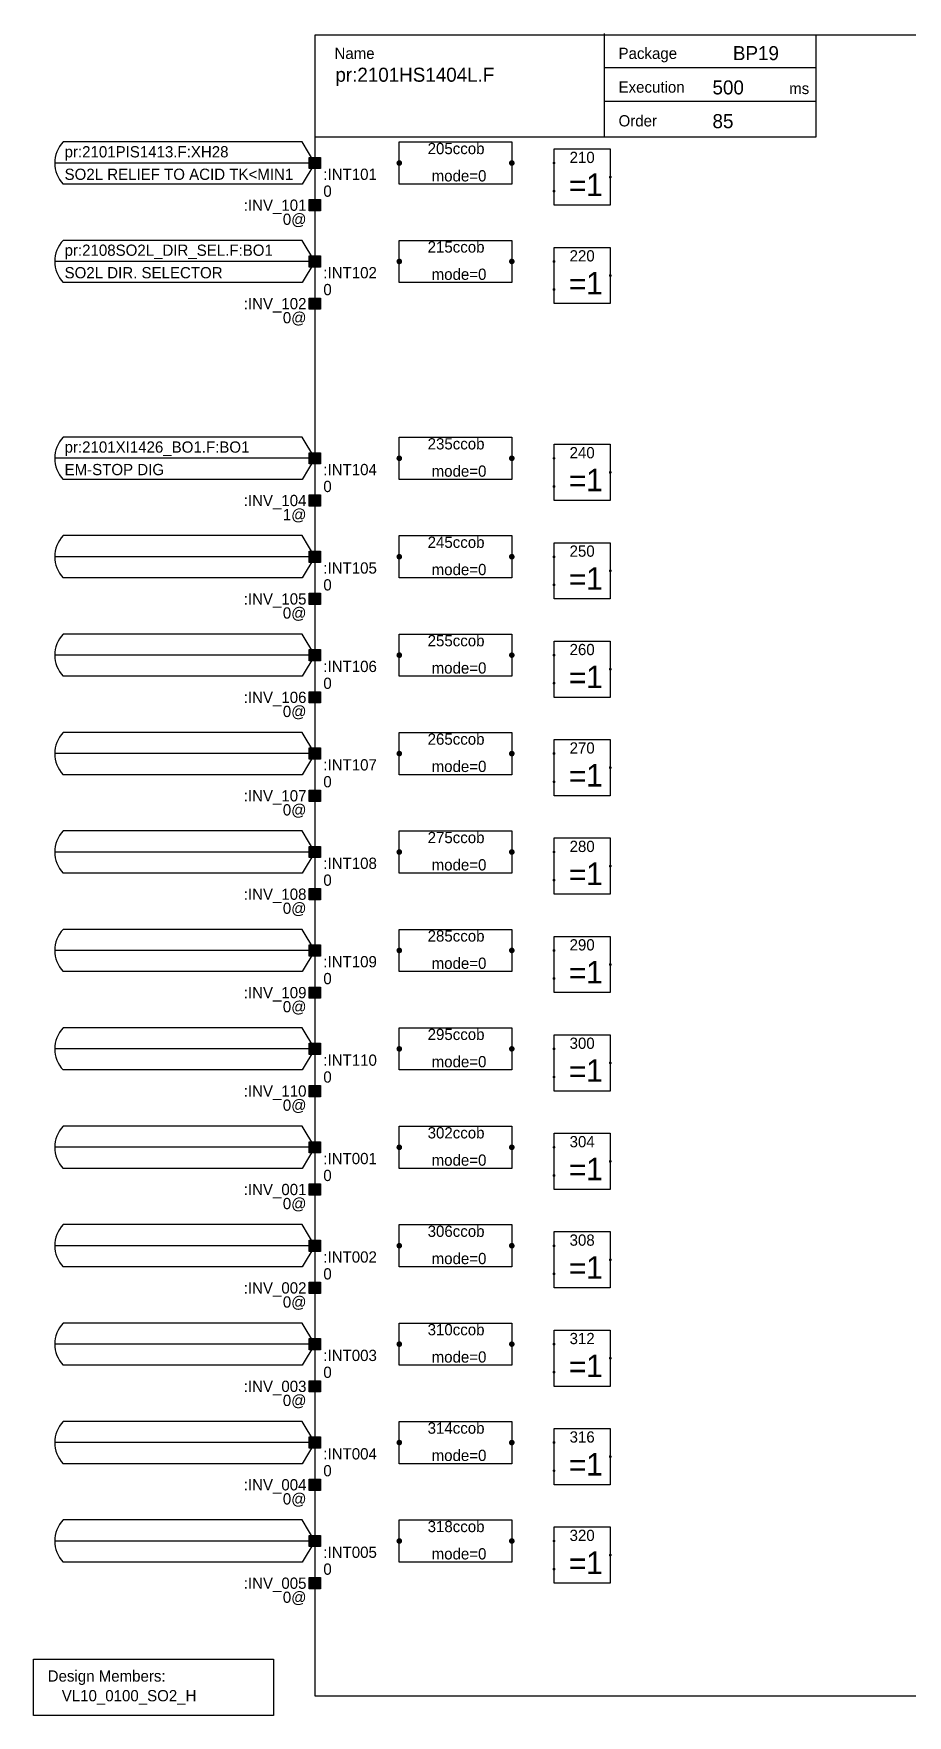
# Model space of a CAD drawing. Extents: x 0 to 2880, y 21 to 2078.
# Drawn here: x 0 to 311, y 33 to 631 of the extents above; entities that cross this region are included whole.
import ezdxf
from ezdxf.enums import TextEntityAlignment as Align

# ---------------------------------------------------------------- set-up
doc = ezdxf.new("R2010")
doc.units = 0
doc.header["$LTSCALE"] = 15
doc.header["$MEASUREMENT"] = 0
doc.layers.get('0').update_dxf_attribs({"linetype": 'CONTINUOUS'})
doc.layers.add('1', color=7, linetype='CONTINUOUS')
doc.styles.add('ASHADE', font='MetsoMono.ttf', dxfattribs={"height": 0.2})
doc.styles.get("Standard").update_dxf_attribs({"font": 'MetsoMono.ttf'})
doc.styles.add('TXT', font='MetsoMono.ttf')

# ---------------------------------------------------------------- blocks, each defined once
blk = doc.blocks.new('-FADMINM')
for p, q in [((202.95, 619.01), (277.95, 619.01)), ((202.95, 607.01), (277.95, 607.01))]:
    blk.add_line(p, q)
for points in [[(99.92, 594.29), (278.21, 594.29), (278.21, 630.5)], [(202.95, 594.27), (202.95, 631.01)]]:
    blk.add_lwpolyline(points)
at = {"color": 7}
blk.add_lwpolyline([(100, 40), (860, 40), (860, 630.5), (100, 630.5)], close=True, dxfattribs=at)
for s, p in [('Name', (106.95, 622.01)), ('Package', (207.95, 622.01)), ('Execution', (207.95, 610.01)), ('ms', (268.6, 609.51)), ('Order', (207.95, 598.01))]:
    blk.add_text(s, height=4).set_placement(p)
for tag, p in [('$DESTINATION', (248.61, 621.58)), ('$NAME', (107.28, 613.9)), ('$EXECUTION', (241.35, 609.39)), ('$ORDINAL', (241.35, 597.39))]:
    blk.add_attdef(tag, p, '', height=5)
blk = doc.blocks.new('-EPIBIN')
at = {"color": 7}
for points in [[(0, 0), (-4.5, 7.5), (-89.5, 7.5)], [(0, 0), (-92.5, 0)], [(0, 0), (-4.5, -7.5), (-89.5, -7.5)]]:
    blk.add_lwpolyline(points, dxfattribs=at)
blk.add_lwpolyline([(-2, 2), (2, 2), (2, -2), (-2, -2)], close=True, dxfattribs=at)
blk.add_arc((-81.63, 0), 10.88, 136.4, 223.6, dxfattribs=at)
blk.add_solid([(-1.95, 1.95), (1.95, 1.95), (-1.95, -1.95), (1.95, -1.95)], dxfattribs=at)
at = {"color": 7, "style": 'TXT'}
for tag, p in [('$NAME', (-89, 2)), ('$COMMENT', (-89, -6)), ('$PNAME', (3, -6)), ('$VALUE', (3, -12))]:
    blk.add_attdef(tag, p, '', height=4, dxfattribs=at)
for tag, p, flags in [('$TYPE', (-34, 2), 3), ('$CP', (0, -1.6), 2), ('$TRANSFER', (-53, -6), 3), ('$RATE', (-89, -14), 1)]:
    blk.add_attdef(tag, p, '', height=4, dxfattribs=dict(at, flags=flags))
blk.add_attdef('$COMMENTP', text='', height=4, dxfattribs=at).set_placement((58, -6), align=Align.RIGHT)
blk = doc.blocks.new('CCOB_SMALL')
at = {"color": 7}
blk.add_lwpolyline([(0, 7.5), (40, 7.5), (40, -7.5), (0, -7.5)], close=True, dxfattribs=at)
at = {"color": 7, "const_width": 1}
for points in [[(-0.5, 0, 1), (0.5, 0, 1)], [(39.5, 0, 1), (40.5, 0, 1)]]:
    blk.add_lwpolyline(points, format="xyb", close=True, dxfattribs=at)
at = {"color": 7}
blk.add_text('ccob', height=4, dxfattribs=at).set_placement((19, 3.15))
blk.add_text('mode=', height=4, dxfattribs=at).set_placement((28, -6.55), align=Align.RIGHT)
blk.add_attdef('$ORDER', text='', height=4, dxfattribs=at).set_placement((19, 3.15), align=Align.RIGHT)
for tag, p, flags in [('$NAME', (15, 7.5), 3), ('IN<', (2, -1.5), 2), ('CND<', (0, -15), 1), ('FMASK=', (0, -20), 1)]:
    blk.add_attdef(tag, p, '', height=4, dxfattribs=dict(at, flags=flags))
at = {"color": 7, "flags": 2}
blk.add_attdef('OUT>', text='', height=4, dxfattribs=at).set_placement((38, -1.5), align=Align.RIGHT)
at = {"color": 7}
blk.add_attdef('MODE=', (28, -6.55), '', height=4, dxfattribs=at)
blk = doc.blocks.new('-IPBIN')
at = {"color": 7}
blk.add_lwpolyline([(-2, 2), (2, 2), (2, -2), (-2, -2)], close=True, dxfattribs=at)
blk.add_solid([(-1.95, 1.95), (1.95, 1.95), (-1.95, -1.95), (1.95, -1.95)], dxfattribs=at)
at = {"color": 7, "style": 'TXT'}
for tag, p, flags in [('$TYPE', (4, 8), 3), ('$CP', (0, -1.6), 2)]:
    blk.add_attdef(tag, p, '', height=4, dxfattribs=dict(at, flags=flags))
for tag, p in [('$COMMENT', (-3, 3)), ('$NAME', (-3, -2)), ('$VALUE', (-3, -7))]:
    blk.add_attdef(tag, text='', height=4, dxfattribs=at).set_placement(p, align=Align.RIGHT)
blk = doc.blocks.new('-LOX2L')
at = {"color": 7, "const_width": 0.5}
for points in [[(-0.25, 0, 1), (0.25, 0, 1)], [(19.75, -5, 1), (20.25, -5, 1)], [(-0.25, -10, 1), (0.25, -10, 1)]]:
    blk.add_lwpolyline(points, format="xyb", close=True, dxfattribs=at)
blk.add_lwpolyline([(0, 5), (20, 5), (20, -15), (0, -15), (0, 5)])
at = {"color": 7}
for s, p in [('1', (11.43, -11.72)), ('=', (5.3, -11.92))]:
    blk.add_text(s, height=8, dxfattribs=at).set_placement(p)
for tag, p in [('NOTA', (-5.6, -3)), ('NOTO', (20, -8)), ('NOTB', (-5.6, -13))]:
    blk.add_attdef(tag, p, '', height=9)
for tag, p, height, flags in [('A<BIN', (-1.91, -1.95), 4, 2), ('B<BIN', (-1.91, -11.77), 4, 2), ('$&F-ROW1', (6.29, -13.8), 1, 3)]:
    blk.add_attdef(tag, p, '', height=height, dxfattribs=dict(at, flags=flags))
blk.add_attdef('$ORDER', text='', height=4).set_placement((10, 0), align=Align.CENTER)
at = {"color": 7, "flags": 2}
blk.add_attdef('O>BIN', text='', height=4, dxfattribs=at).set_placement((16.01, -6.95), align=Align.RIGHT)
at = {"flags": 3}
blk.add_attdef('$NAME', (0.75, -6.53), '', height=4, dxfattribs=at)
blk = doc.blocks.new('--DESIGNMEMBERS')
at = {"color": 7}
blk.add_lwpolyline([(0, 0), (85.33, 0), (85.33, -20), (0, -20)], close=True, dxfattribs=at)
at = {"color": 124}
blk.add_text('Design Members:', height=4, dxfattribs=at).set_placement((5, -8))
at = {"color": 7, "style": 'ASHADE', "flags": 1}
for tag, p in [('$(TAG)', (90.33, 0)), ('$(PARENTTAG)', (90.33, -5)), ('$(PACKAGE)', (90.33, -10)), ('$(EXE)', (90.33, -15)), ('$(ORDER)', (90.33, -20)), ('$(ALGROUP)', (90.33, -25)), ('$(ALGROUP_BYP)', (90.33, -30)), ('$(CTRLROOM)', (90.33, -35)), ('$(NAME40_1)', (90.33, -40)), ('$(NAME40_2)', (90.33, -45)), ('$(NAME20)', (90.33, -50)), ('$(FDESCR)', (90.33, -55)), ('$(cold_test)', (90.33, -60)), ('$(coldtag)', (90.33, -65)), ('$(mode_dep)', (90.33, -70)), ('$(group_ma)', (90.33, -75)), ('$(FGRPSTOP)', (90.33, -80)), ('$(grp_ma_tag1)', (90.33, -85)), ('$(grp_ma_text1)', (90.33, -90)), ('$(grp_ma_tag2)', (90.33, -95)), ('$(grp_ma_text2)', (90.33, -100)), ('$(grp_start_tag)', (90.33, -105)), ('$(AOFF_FROM_AON)', (90.33, -110)), ('$(grp_stop_tag)', (90.33, -115)), ('$(IL_LOGIC)', (90.33, -120)), ('$(INTLOCK_101)', (90.33, -125)), ('$(LOCKTEXT_101)', (90.33, -130)), ('$(INV_101)', (90.33, -135)), ('$(DEL_101)', (90.33, -140)), ('$(INTLOCK_102)', (90.33, -145)), ('$(LOCKTEXT_102)', (90.33, -150)), ('$(INV_102)', (90.33, -155)), ('$(DEL_102)', (90.33, -160)), ('$(DEL_103)', (90.33, -165)), ('$(INTLOCK_104)', (90.33, -170)), ('$(LOCKTEXT_104)', (90.33, -175)), ('$(INV_104)', (90.33, -180)), ('$(DEL_104)', (90.33, -185)), ('$(INTLOCK_105)', (90.33, -190)), ('$(LOCKTEXT_105)', (90.33, -195)), ('$(INV_105)', (90.33, -200)), ('$(DEL_105)', (90.33, -205)), ('$(INTLOCK_106)', (90.33, -210)), ('$(LOCKTEXT_106)', (90.33, -215)), ('$(INV_106)', (90.33, -220)), ('$(DEL_106)', (90.33, -225)), ('$(INTLOCK_107)', (90.33, -230)), ('$(LOCKTEXT_107)', (90.33, -235)), ('$(INV_107)', (90.33, -240)), ('$(DEL_107)', (90.33, -245)), ('$(INTLOCK_108)', (90.33, -250)), ('$(LOCKTEXT_108)', (90.33, -255)), ('$(INV_108)', (90.33, -260)), ('$(DEL_108)', (90.33, -265)), ('$(INTLOCK_109)', (90.33, -270)), ('$(LOCKTEXT_109)', (90.33, -275)), ('$(INV_109)', (90.33, -280)), ('$(DEL_109)', (90.33, -285)), ('$(INTLOCK_110)', (90.33, -290)), ('$(LOCKTEXT_110)', (90.33, -295)), ('$(INV_110)', (90.33, -300)), ('$(DEL_110)', (90.33, -305)), ('$(INTLOCK_001)', (90.33, -310)), ('$(LOCKTEXT_001)', (90.33, -315)), ('$(INV_001)', (90.33, -320)), ('$(INTLOCK_002)', (90.33, -325)), ('$(LOCKTEXT_002)', (90.33, -330)), ('$(INV_002)', (90.33, -335)), ('$(INTLOCK_003)', (90.33, -340)), ('$(LOCKTEXT_003)', (90.33, -345)), ('$(INV_003)', (90.33, -350)), ('$(INTLOCK_004)', (90.33, -355)), ('$(LOCKTEXT_004)', (90.33, -360)), ('$(INV_004)', (90.33, -365)), ('$(INTLOCK_005)', (90.33, -370)), ('$(LOCKTEXT_005)', (90.33, -375)), ('$(INV_005)', (90.33, -380)), ('$(RON_201)', (90.33, -385)), ('$(RONTEXT_201)', (90.33, -390)), ('$(INV_201)', (90.33, -395)), ('$(RON_202)', (90.33, -400)), ('$(RONTEXT_202)', (90.33, -405)), ('$(INV_202)', (90.33, -410)), ('$(RON_203)', (90.33, -415)), ('$(RONTEXT_203)', (90.33, -420)), ('$(INV_203)', (90.33, -425)), ('$(RON_204)', (90.33, -430)), ('$(RONTEXT_204)', (90.33, -435)), ('$(INV_204)', (90.33, -440)), ('$(RON_205)', (90.33, -445)), ('$(RONTEXT_205)', (90.33, -450)), ('$(INV_205)', (90.33, -455)), ('$(RON_206)', (90.33, -460)), ('$(RONTEXT_206)', (90.33, -465)), ('$(INV_206)', (90.33, -470)), ('$(RON_207)', (90.33, -475)), ('$(RONTEXT_207)', (90.33, -480)), ('$(INV_207)', (90.33, -485)), ('$(RON_208)', (90.33, -490)), ('$(RONTEXT_208)', (90.33, -495)), ('$(INV_208)', (90.33, -500)), ('$(RON_209)', (90.33, -505)), ('$(RONTEXT_209)', (90.33, -510)), ('$(INV_209)', (90.33, -515)), ('$(RON_210)', (90.33, -520)), ('$(RONTEXT_210)', (90.33, -525)), ('$(INV_210)', (90.33, -530)), ('$(ROFF_251)', (90.33, -535)), ('$(ROFFTEXT_251)', (90.33, -540)), ('$(INV_251)', (90.33, -545)), ('$(ROFF_252)', (90.33, -550)), ('$(ROFFTEXT_252)', (90.33, -555)), ('$(INV_252)', (90.33, -560)), ('$(ROFF_253)', (90.33, -565)), ('$(ROFFTEXT_253)', (90.33, -570)), ('$(INV_253)', (90.33, -575)), ('$(ROFF_254)', (90.33, -580)), ('$(ROFFTEXT_254)', (90.33, -585)), ('$(INV_254)', (90.33, -590)), ('$(ROFF_255)', (90.33, -595)), ('$(ROFFTEXT_255)', (90.33, -600)), ('$(INV_255)', (90.33, -605)), ('$(ROFF_256)', (90.33, -610)), ('$(ROFFTEXT_256)', (90.33, -615)), ('$(INV_256)', (90.33, -620)), ('$(ROFF_257)', (90.33, -625)), ('$(ROFFTEXT_257)', (90.33, -630)), ('$(INV_257)', (90.33, -635)), ('$(ROFF_258)', (90.33, -640)), ('$(ROFFTEXT_258)', (90.33, -645)), ('$(INV_258)', (90.33, -650)), ('$(ROFF_259)', (90.33, -655)), ('$(ROFFTEXT_259)', (90.33, -660)), ('$(INV_259)', (90.33, -665)), ('$(ROFF_260)', (90.33, -670)), ('$(ROFFTEXT_260)', (90.33, -675)), ('$(INV_260)', (90.33, -680)), ('$(W_ALPRI)', (90.33, -685)), ('$(w101)', (90.33, -690)), ('$(INTLOCK_1)', (90.33, -695)), ('$(w102)', (90.33, -700)), ('$(INTLOCK_2)', (90.33, -705)), ('$(w103)', (90.33, -710)), ('$(INTLOCK_3)', (90.33, -715)), ('$(w104)', (90.33, -720)), ('$(INTLOCK_4)', (90.33, -725)), ('$(w105)', (90.33, -730)), ('$(INTLOCK_5)', (90.33, -735)), ('$(w106)', (90.33, -740)), ('$(INTLOCK_6)', (90.33, -745)), ('$(w107)', (90.33, -750)), ('$(INTLOCK_7)', (90.33, -755)), ('$(w108)', (90.33, -760)), ('$(INTLOCK_8)', (90.33, -765)), ('$(w109)', (90.33, -770)), ('$(INTLOCK_9)', (90.33, -775)), ('$(w110)', (90.33, -780)), ('$(INTLOCK_10)', (90.33, -785)), ('$(AON_501)', (90.33, -790)), ('$(AONTEXT_501)', (90.33, -795)), ('$(AON_502)', (90.33, -800)), ('$(AONTEXT_502)', (90.33, -805)), ('$(AON_503)', (90.33, -810)), ('$(AONTEXT_503)', (90.33, -815)), ('$(AON_504)', (90.33, -820)), ('$(AONTEXT_504)', (90.33, -825)), ('$(AON_505)', (90.33, -830)), ('$(AONTEXT_505)', (90.33, -835)), ('$(AOFF_551)', (90.33, -840)), ('$(AOFFTEXT_551)', (90.33, -845)), ('$(AOFF_552)', (90.33, -850)), ('$(AOFFTEXT_552)', (90.33, -855)), ('$(AOFF_553)', (90.33, -860)), ('$(AOFFTEXT_553)', (90.33, -865)), ('$(AOFF_554)', (90.33, -870)), ('$(AOFFTEXT_554)', (90.33, -875)), ('$(AOFF_555)', (90.33, -880)), ('$(AOFFTEXT_555)', (90.33, -885)), ('$(ODTAG_1)', (90.33, -890)), ('$(ODTEXT_1)', (90.33, -895)), ('$(ODTAG_2)', (90.33, -900)), ('$(ODTEXT_2)', (90.33, -905)), ('$(ODTAG_3)', (90.33, -910)), ('$(ODTEXT_3)', (90.33, -915)), ('$(ODTAG_4)', (90.33, -920)), ('$(ODTEXT_4)', (90.33, -925)), ('$(ODTAG_5)', (90.33, -930)), ('$(ODTEXT_5)', (90.33, -935)), ('$(fgrpstop)', (90.33, -940)), ('$(illogic)', (90.33, -945)), ('$(catch1)', (90.33, -950)), ('$(catch2)', (90.33, -955)), ('$(group_ma2)', (90.33, -960)), ('$(group_ma3)', (90.33, -965)), ('$(group_ma4)', (90.33, -970)), ('$(GDID_1)', (90.33, -975)), ('$(TYPE)', (90.33, -980))]:
    blk.add_attdef(tag, p, '', height=4, dxfattribs=at)
at = {"color": 7, "style": 'ASHADE'}
blk.add_attdef('$(TEMPLATE)', (10, -15), '', height=4, dxfattribs=at)

msp = doc.modelspace()

# ---------------------------------------------------------------- linework, layer by layer
at = {"layer": '1', "color": 7}
for points in [[(100, 585, 0, 0, 0), (125, 585, 0, 0, 0), (125, 585, 5, 0, 0), (130, 585, 0, 0, 0)], [(170, 585, 0, 0, 0), (180, 585, 0, 0, 0), (180, 585, 5, 0, 0), (185, 585, 0, 0, 0)], [(205, 580, 0, 0, 0), (345, 580, 0, 0, 0), (345, 580, 5, 0, 0), (350, 580, 0, 0, 0)], [(100, 570, 0, 0, 0), (175, 570, 0, 0, 0), (175, 575, 0, 0, 0), (180, 575, 0, 0, 0), (180, 575, 5, 0, 0), (185, 575, 0, 0, 0)], [(100, 550, 0, 0, 0), (125, 550, 0, 0, 0), (125, 550, 5, 0, 0), (130, 550, 0, 0, 0)], [(170, 550, 0, 0, 0), (180, 550, 0, 0, 0), (180, 550, 5, 0, 0), (185, 550, 0, 0, 0)], [(205, 545, 0, 0, 0), (345, 545, 0, 0, 0), (345, 545, 5, 0, 0), (350, 545, 0, 0, 0)], [(100, 535, 0, 0, 0), (175, 535, 0, 0, 0), (175, 540, 0, 0, 0), (180, 540, 0, 0, 0), (180, 540, 5, 0, 0), (185, 540, 0, 0, 0)], [(100, 480, 0, 0, 0), (125, 480, 0, 0, 0), (125, 480, 5, 0, 0), (130, 480, 0, 0, 0)], [(170, 480, 0, 0, 0), (180, 480, 0, 0, 0), (180, 480, 5, 0, 0), (185, 480, 0, 0, 0)], [(100, 465, 0, 0, 0), (175, 465, 0, 0, 0), (175, 470, 0, 0, 0), (180, 470, 0, 0, 0), (180, 470, 5, 0, 0), (185, 470, 0, 0, 0)], [(205, 475, 0, 0, 0), (345, 475, 0, 0, 0), (345, 475, 5, 0, 0), (350, 475, 0, 0, 0)], [(100, 445, 0, 0, 0), (125, 445, 0, 0, 0), (125, 445, 5, 0, 0), (130, 445, 0, 0, 0)], [(170, 445, 0, 0, 0), (180, 445, 0, 0, 0), (180, 445, 5, 0, 0), (185, 445, 0, 0, 0)], [(100, 430, 0, 0, 0), (175, 430, 0, 0, 0), (175, 435, 0, 0, 0), (180, 435, 0, 0, 0), (180, 435, 5, 0, 0), (185, 435, 0, 0, 0)], [(205, 440, 0, 0, 0), (345, 440, 0, 0, 0), (345, 440, 5, 0, 0), (350, 440, 0, 0, 0)], [(100, 410, 0, 0, 0), (125, 410, 0, 0, 0), (125, 410, 5, 0, 0), (130, 410, 0, 0, 0)], [(170, 410, 0, 0, 0), (180, 410, 0, 0, 0), (180, 410, 5, 0, 0), (185, 410, 0, 0, 0)], [(205, 405, 0, 0, 0), (345, 405, 0, 0, 0), (345, 405, 5, 0, 0), (350, 405, 0, 0, 0)], [(100, 395, 0, 0, 0), (175, 395, 0, 0, 0), (175, 400, 0, 0, 0), (180, 400, 0, 0, 0), (180, 400, 5, 0, 0), (185, 400, 0, 0, 0)], [(100, 375, 0, 0, 0), (125, 375, 0, 0, 0), (125, 375, 5, 0, 0), (130, 375, 0, 0, 0)], [(170, 375, 0, 0, 0), (180, 375, 0, 0, 0), (180, 375, 5, 0, 0), (185, 375, 0, 0, 0)], [(205, 370, 0, 0, 0), (345, 370, 0, 0, 0), (345, 370, 5, 0, 0), (350, 370, 0, 0, 0)], [(100, 360, 0, 0, 0), (175, 360, 0, 0, 0), (175, 365, 0, 0, 0), (180, 365, 0, 0, 0), (180, 365, 5, 0, 0), (185, 365, 0, 0, 0)], [(100, 340, 0, 0, 0), (125, 340, 0, 0, 0), (125, 340, 5, 0, 0), (130, 340, 0, 0, 0)], [(170, 340, 0, 0, 0), (180, 340, 0, 0, 0), (180, 340, 5, 0, 0), (185, 340, 0, 0, 0)], [(205, 335, 0, 0, 0), (345, 335, 0, 0, 0), (345, 335, 5, 0, 0), (350, 335, 0, 0, 0)], [(100, 325, 0, 0, 0), (175, 325, 0, 0, 0), (175, 330, 0, 0, 0), (180, 330, 0, 0, 0), (180, 330, 5, 0, 0), (185, 330, 0, 0, 0)], [(100, 305, 0, 0, 0), (125, 305, 0, 0, 0), (125, 305, 5, 0, 0), (130, 305, 0, 0, 0)], [(170, 305, 0, 0, 0), (180, 305, 0, 0, 0), (180, 305, 5, 0, 0), (185, 305, 0, 0, 0)], [(205, 300, 0, 0, 0), (345, 300, 0, 0, 0), (345, 300, 5, 0, 0), (350, 300, 0, 0, 0)], [(100, 290, 0, 0, 0), (175, 290, 0, 0, 0), (175, 295, 0, 0, 0), (180, 295, 0, 0, 0), (180, 295, 5, 0, 0), (185, 295, 0, 0, 0)], [(100, 270, 0, 0, 0), (125, 270, 0, 0, 0), (125, 270, 5, 0, 0), (130, 270, 0, 0, 0)], [(170, 270, 0, 0, 0), (180, 270, 0, 0, 0), (180, 270, 5, 0, 0), (185, 270, 0, 0, 0)], [(205, 265, 0, 0, 0), (345, 265, 0, 0, 0), (345, 265, 5, 0, 0), (350, 265, 0, 0, 0)], [(100, 255, 0, 0, 0), (175, 255, 0, 0, 0), (175, 260, 0, 0, 0), (180, 260, 0, 0, 0), (180, 260, 5, 0, 0), (185, 260, 0, 0, 0)], [(100, 235, 0, 0, 0), (125, 235, 0, 0, 0), (125, 235, 5, 0, 0), (130, 235, 0, 0, 0)], [(170, 235, 0, 0, 0), (180, 235, 0, 0, 0), (180, 235, 5, 0, 0), (185, 235, 0, 0, 0)], [(100, 220, 0, 0, 0), (175, 220, 0, 0, 0), (175, 225, 0, 0, 0), (180, 225, 0, 0, 0), (180, 225, 5, 0, 0), (185, 225, 0, 0, 0)], [(205, 230, 0, 0, 0), (345, 230, 0, 0, 0), (345, 230, 5, 0, 0), (350, 230, 0, 0, 0)], [(100, 200, 0, 0, 0), (125, 200, 0, 0, 0), (125, 200, 5, 0, 0), (130, 200, 0, 0, 0)], [(170, 200, 0, 0, 0), (180, 200, 0, 0, 0), (180, 200, 5, 0, 0), (185, 200, 0, 0, 0)], [(205, 195, 0, 0, 0), (345, 195, 0, 0, 0), (345, 195, 5, 0, 0), (350, 195, 0, 0, 0)], [(100, 185, 0, 0, 0), (175, 185, 0, 0, 0), (175, 190, 0, 0, 0), (180, 190, 0, 0, 0), (180, 190, 5, 0, 0), (185, 190, 0, 0, 0)], [(100, 165, 0, 0, 0), (125, 165, 0, 0, 0), (125, 165, 5, 0, 0), (130, 165, 0, 0, 0)], [(170, 165, 0, 0, 0), (180, 165, 0, 0, 0), (180, 165, 5, 0, 0), (185, 165, 0, 0, 0)], [(205, 160, 0, 0, 0), (345, 160, 0, 0, 0), (345, 160, 5, 0, 0), (350, 160, 0, 0, 0)], [(100, 150, 0, 0, 0), (175, 150, 0, 0, 0), (175, 155, 0, 0, 0), (180, 155, 0, 0, 0), (180, 155, 5, 0, 0), (185, 155, 0, 0, 0)], [(100, 130, 0, 0, 0), (125, 130, 0, 0, 0), (125, 130, 5, 0, 0), (130, 130, 0, 0, 0)], [(170, 130, 0, 0, 0), (180, 130, 0, 0, 0), (180, 130, 5, 0, 0), (185, 130, 0, 0, 0)], [(205, 125, 0, 0, 0), (345, 125, 0, 0, 0), (345, 125, 5, 0, 0), (350, 125, 0, 0, 0)], [(100, 115, 0, 0, 0), (175, 115, 0, 0, 0), (175, 120, 0, 0, 0), (180, 120, 0, 0, 0), (180, 120, 5, 0, 0), (185, 120, 0, 0, 0)], [(100, 95, 0, 0, 0), (125, 95, 0, 0, 0), (125, 95, 5, 0, 0), (130, 95, 0, 0, 0)], [(170, 95, 0, 0, 0), (180, 95, 0, 0, 0), (180, 95, 5, 0, 0), (185, 95, 0, 0, 0)], [(205, 90, 0, 0, 0), (345, 90, 0, 0, 0), (345, 90, 5, 0, 0), (350, 90, 0, 0, 0)], [(100, 80, 0, 0, 0), (175, 80, 0, 0, 0), (175, 85, 0, 0, 0), (180, 85, 0, 0, 0), (180, 85, 5, 0, 0), (185, 85, 0, 0, 0)]]:
    msp.add_lwpolyline(points, format="xyseb", dxfattribs=at)

# ---------------------------------------------------------------- block references
at = {"color": 7}
ref = msp.add_blockref('--DESIGNMEMBERS', (0, 53), dxfattribs=at)
ref.add_attrib('$(TEMPLATE)', 'VL10_0100_SO2_H', (10, 38), dxfattribs={"color": 7, "height": 4})
at = {"layer": '1', "color": 7}
ref = msp.add_blockref('-FADMINM', (0, 0), dxfattribs=at)
ref.add_attrib('$NAME', 'pr:2101HS1404L.F', (107.28, 613.9), dxfattribs={"height": 5})
ref.add_attrib('$DESTINATION', 'BP19', (248.61, 621.58), dxfattribs={"height": 5})
ref.add_attrib('$EXECUTION', '500', (241.35, 609.39), dxfattribs={"height": 5})
ref.add_attrib('$ORDINAL', '85', (241.35, 597.39), dxfattribs={"height": 5})
ref = msp.add_blockref('-EPIBIN', (100, 585), dxfattribs=at)
ref.add_attrib('$PNAME', ':INT101', (103, 579), dxfattribs={"color": 7, "height": 4, "style": 'TXT'})
ref.add_attrib('$VALUE', '0', (103, 573), dxfattribs={"color": 7, "height": 4, "style": 'TXT'})
ref.add_attrib('$NAME', 'pr:2101PIS1413.F:XH28', (11, 587), dxfattribs={"color": 7, "height": 4, "style": 'TXT'})
ref.add_attrib('$COMMENT', 'SO2L RELIEF TO ACID TK<MIN1', (11, 579), dxfattribs={"color": 7, "height": 4, "style": 'TXT'})
ref = msp.add_blockref('CCOB_SMALL', (130, 585), dxfattribs=at)
ref.add_attrib('$ORDER', '205', dxfattribs={"color": 7, "height": 4}).set_placement((149, 588.15), align=Align.RIGHT)
ref.add_attrib('MODE=', '0', (158, 578.45), dxfattribs={"color": 7, "height": 4})
at = {"layer": '1'}
ref = msp.add_blockref('-LOX2L', (185, 585), dxfattribs=at)
ref.add_attrib('$ORDER', '210', dxfattribs={"height": 4}).set_placement((195, 585), align=Align.CENTER)
ref = msp.add_blockref('-IPBIN', (100, 570), dxfattribs=at)
ref.add_attrib('$NAME', ':INV_101', dxfattribs={"color": 7, "height": 4, "style": 'TXT'}).set_placement((97, 568), align=Align.RIGHT)
ref.add_attrib('$VALUE', '0@', dxfattribs={"color": 7, "height": 4, "style": 'TXT'}).set_placement((97, 563), align=Align.RIGHT)
at = {"layer": '1', "color": 7}
ref = msp.add_blockref('-EPIBIN', (100, 550), dxfattribs=at)
ref.add_attrib('$PNAME', ':INT102', (103, 544), dxfattribs={"color": 7, "height": 4, "style": 'TXT'})
ref.add_attrib('$VALUE', '0', (103, 538), dxfattribs={"color": 7, "height": 4, "style": 'TXT'})
ref.add_attrib('$NAME', 'pr:2108SO2L_DIR_SEL.F:BO1', (11, 552), dxfattribs={"color": 7, "height": 4, "style": 'TXT'})
ref.add_attrib('$COMMENT', 'SO2L DIR. SELECTOR', (11, 544), dxfattribs={"color": 7, "height": 4, "style": 'TXT'})
ref = msp.add_blockref('CCOB_SMALL', (130, 550), dxfattribs=at)
ref.add_attrib('$ORDER', '215', dxfattribs={"color": 7, "height": 4}).set_placement((149, 553.15), align=Align.RIGHT)
ref.add_attrib('MODE=', '0', (158, 543.45), dxfattribs={"color": 7, "height": 4})
at = {"layer": '1'}
ref = msp.add_blockref('-LOX2L', (185, 550), dxfattribs=at)
ref.add_attrib('$ORDER', '220', dxfattribs={"height": 4}).set_placement((195, 550), align=Align.CENTER)
ref = msp.add_blockref('-IPBIN', (100, 535), dxfattribs=at)
ref.add_attrib('$NAME', ':INV_102', dxfattribs={"color": 7, "height": 4, "style": 'TXT'}).set_placement((97, 533), align=Align.RIGHT)
ref.add_attrib('$VALUE', '0@', dxfattribs={"color": 7, "height": 4, "style": 'TXT'}).set_placement((97, 528), align=Align.RIGHT)
at = {"layer": '1', "color": 7}
ref = msp.add_blockref('-EPIBIN', (100, 480), dxfattribs=at)
ref.add_attrib('$PNAME', ':INT104', (103, 474), dxfattribs={"color": 7, "height": 4, "style": 'TXT'})
ref.add_attrib('$VALUE', '0', (103, 468), dxfattribs={"color": 7, "height": 4, "style": 'TXT'})
ref.add_attrib('$NAME', 'pr:2101XI1426_BO1.F:BO1', (11, 482), dxfattribs={"color": 7, "height": 4, "style": 'TXT'})
ref.add_attrib('$COMMENT', 'EM-STOP DIG ', (11, 474), dxfattribs={"color": 7, "height": 4, "style": 'TXT'})
ref = msp.add_blockref('CCOB_SMALL', (130, 480), dxfattribs=at)
ref.add_attrib('$ORDER', '235', dxfattribs={"color": 7, "height": 4}).set_placement((149, 483.15), align=Align.RIGHT)
ref.add_attrib('MODE=', '0', (158, 473.45), dxfattribs={"color": 7, "height": 4})
at = {"layer": '1'}
ref = msp.add_blockref('-LOX2L', (185, 480), dxfattribs=at)
ref.add_attrib('$ORDER', '240', dxfattribs={"height": 4}).set_placement((195, 480), align=Align.CENTER)
ref = msp.add_blockref('-IPBIN', (100, 465), dxfattribs=at)
ref.add_attrib('$NAME', ':INV_104', dxfattribs={"color": 7, "height": 4, "style": 'TXT'}).set_placement((97, 463), align=Align.RIGHT)
ref.add_attrib('$VALUE', '1@', dxfattribs={"color": 7, "height": 4, "style": 'TXT'}).set_placement((97, 458), align=Align.RIGHT)
at = {"layer": '1', "color": 7}
ref = msp.add_blockref('-EPIBIN', (100, 445), dxfattribs=at)
ref.add_attrib('$PNAME', ':INT105', (103, 439), dxfattribs={"color": 7, "height": 4, "style": 'TXT'})
ref.add_attrib('$VALUE', '0', (103, 433), dxfattribs={"color": 7, "height": 4, "style": 'TXT'})
ref = msp.add_blockref('CCOB_SMALL', (130, 445), dxfattribs=at)
ref.add_attrib('$ORDER', '245', dxfattribs={"color": 7, "height": 4}).set_placement((149, 448.15), align=Align.RIGHT)
ref.add_attrib('MODE=', '0', (158, 438.45), dxfattribs={"color": 7, "height": 4})
at = {"layer": '1'}
ref = msp.add_blockref('-LOX2L', (185, 445), dxfattribs=at)
ref.add_attrib('$ORDER', '250', dxfattribs={"height": 4}).set_placement((195, 445), align=Align.CENTER)
ref = msp.add_blockref('-IPBIN', (100, 430), dxfattribs=at)
ref.add_attrib('$NAME', ':INV_105', dxfattribs={"color": 7, "height": 4, "style": 'TXT'}).set_placement((97, 428), align=Align.RIGHT)
ref.add_attrib('$VALUE', '0@', dxfattribs={"color": 7, "height": 4, "style": 'TXT'}).set_placement((97, 423), align=Align.RIGHT)
at = {"layer": '1', "color": 7}
ref = msp.add_blockref('-EPIBIN', (100, 410), dxfattribs=at)
ref.add_attrib('$PNAME', ':INT106', (103, 404), dxfattribs={"color": 7, "height": 4, "style": 'TXT'})
ref.add_attrib('$VALUE', '0', (103, 398), dxfattribs={"color": 7, "height": 4, "style": 'TXT'})
ref = msp.add_blockref('CCOB_SMALL', (130, 410), dxfattribs=at)
ref.add_attrib('$ORDER', '255', dxfattribs={"color": 7, "height": 4}).set_placement((149, 413.15), align=Align.RIGHT)
ref.add_attrib('MODE=', '0', (158, 403.45), dxfattribs={"color": 7, "height": 4})
at = {"layer": '1'}
ref = msp.add_blockref('-LOX2L', (185, 410), dxfattribs=at)
ref.add_attrib('$ORDER', '260', dxfattribs={"height": 4}).set_placement((195, 410), align=Align.CENTER)
ref = msp.add_blockref('-IPBIN', (100, 395), dxfattribs=at)
ref.add_attrib('$NAME', ':INV_106', dxfattribs={"color": 7, "height": 4, "style": 'TXT'}).set_placement((97, 393), align=Align.RIGHT)
ref.add_attrib('$VALUE', '0@', dxfattribs={"color": 7, "height": 4, "style": 'TXT'}).set_placement((97, 388), align=Align.RIGHT)
at = {"layer": '1', "color": 7}
ref = msp.add_blockref('-EPIBIN', (100, 375), dxfattribs=at)
ref.add_attrib('$PNAME', ':INT107', (103, 369), dxfattribs={"color": 7, "height": 4, "style": 'TXT'})
ref.add_attrib('$VALUE', '0', (103, 363), dxfattribs={"color": 7, "height": 4, "style": 'TXT'})
ref = msp.add_blockref('CCOB_SMALL', (130, 375), dxfattribs=at)
ref.add_attrib('$ORDER', '265', dxfattribs={"color": 7, "height": 4}).set_placement((149, 378.15), align=Align.RIGHT)
ref.add_attrib('MODE=', '0', (158, 368.45), dxfattribs={"color": 7, "height": 4})
at = {"layer": '1'}
ref = msp.add_blockref('-LOX2L', (185, 375), dxfattribs=at)
ref.add_attrib('$ORDER', '270', dxfattribs={"height": 4}).set_placement((195, 375), align=Align.CENTER)
ref = msp.add_blockref('-IPBIN', (100, 360), dxfattribs=at)
ref.add_attrib('$NAME', ':INV_107', dxfattribs={"color": 7, "height": 4, "style": 'TXT'}).set_placement((97, 358), align=Align.RIGHT)
ref.add_attrib('$VALUE', '0@', dxfattribs={"color": 7, "height": 4, "style": 'TXT'}).set_placement((97, 353), align=Align.RIGHT)
at = {"layer": '1', "color": 7}
ref = msp.add_blockref('-EPIBIN', (100, 340), dxfattribs=at)
ref.add_attrib('$PNAME', ':INT108', (103, 334), dxfattribs={"color": 7, "height": 4, "style": 'TXT'})
ref.add_attrib('$VALUE', '0', (103, 328), dxfattribs={"color": 7, "height": 4, "style": 'TXT'})
ref = msp.add_blockref('CCOB_SMALL', (130, 340), dxfattribs=at)
ref.add_attrib('$ORDER', '275', dxfattribs={"color": 7, "height": 4}).set_placement((149, 343.15), align=Align.RIGHT)
ref.add_attrib('MODE=', '0', (158, 333.45), dxfattribs={"color": 7, "height": 4})
at = {"layer": '1'}
ref = msp.add_blockref('-LOX2L', (185, 340), dxfattribs=at)
ref.add_attrib('$ORDER', '280', dxfattribs={"height": 4}).set_placement((195, 340), align=Align.CENTER)
ref = msp.add_blockref('-IPBIN', (100, 325), dxfattribs=at)
ref.add_attrib('$NAME', ':INV_108', dxfattribs={"color": 7, "height": 4, "style": 'TXT'}).set_placement((97, 323), align=Align.RIGHT)
ref.add_attrib('$VALUE', '0@', dxfattribs={"color": 7, "height": 4, "style": 'TXT'}).set_placement((97, 318), align=Align.RIGHT)
at = {"layer": '1', "color": 7}
ref = msp.add_blockref('-EPIBIN', (100, 305), dxfattribs=at)
ref.add_attrib('$PNAME', ':INT109', (103, 299), dxfattribs={"color": 7, "height": 4, "style": 'TXT'})
ref.add_attrib('$VALUE', '0', (103, 293), dxfattribs={"color": 7, "height": 4, "style": 'TXT'})
ref = msp.add_blockref('CCOB_SMALL', (130, 305), dxfattribs=at)
ref.add_attrib('$ORDER', '285', dxfattribs={"color": 7, "height": 4}).set_placement((149, 308.15), align=Align.RIGHT)
ref.add_attrib('MODE=', '0', (158, 298.45), dxfattribs={"color": 7, "height": 4})
at = {"layer": '1'}
ref = msp.add_blockref('-LOX2L', (185, 305), dxfattribs=at)
ref.add_attrib('$ORDER', '290', dxfattribs={"height": 4}).set_placement((195, 305), align=Align.CENTER)
ref = msp.add_blockref('-IPBIN', (100, 290), dxfattribs=at)
ref.add_attrib('$NAME', ':INV_109', dxfattribs={"color": 7, "height": 4, "style": 'TXT'}).set_placement((97, 288), align=Align.RIGHT)
ref.add_attrib('$VALUE', '0@', dxfattribs={"color": 7, "height": 4, "style": 'TXT'}).set_placement((97, 283), align=Align.RIGHT)
at = {"layer": '1', "color": 7}
ref = msp.add_blockref('-EPIBIN', (100, 270), dxfattribs=at)
ref.add_attrib('$PNAME', ':INT110', (103, 264), dxfattribs={"color": 7, "height": 4, "style": 'TXT'})
ref.add_attrib('$VALUE', '0', (103, 258), dxfattribs={"color": 7, "height": 4, "style": 'TXT'})
ref = msp.add_blockref('CCOB_SMALL', (130, 270), dxfattribs=at)
ref.add_attrib('$ORDER', '295', dxfattribs={"color": 7, "height": 4}).set_placement((149, 273.15), align=Align.RIGHT)
ref.add_attrib('MODE=', '0', (158, 263.45), dxfattribs={"color": 7, "height": 4})
at = {"layer": '1'}
ref = msp.add_blockref('-LOX2L', (185, 270), dxfattribs=at)
ref.add_attrib('$ORDER', '300', dxfattribs={"height": 4}).set_placement((195, 270), align=Align.CENTER)
ref = msp.add_blockref('-IPBIN', (100, 255), dxfattribs=at)
ref.add_attrib('$NAME', ':INV_110', dxfattribs={"color": 7, "height": 4, "style": 'TXT'}).set_placement((97, 253), align=Align.RIGHT)
ref.add_attrib('$VALUE', '0@', dxfattribs={"color": 7, "height": 4, "style": 'TXT'}).set_placement((97, 248), align=Align.RIGHT)
at = {"layer": '1', "color": 7}
ref = msp.add_blockref('-EPIBIN', (100, 235), dxfattribs=at)
ref.add_attrib('$PNAME', ':INT001', (103, 229), dxfattribs={"color": 7, "height": 4, "style": 'TXT'})
ref.add_attrib('$VALUE', '0', (103, 223), dxfattribs={"color": 7, "height": 4, "style": 'TXT'})
ref = msp.add_blockref('CCOB_SMALL', (130, 235), dxfattribs=at)
ref.add_attrib('$ORDER', '302', dxfattribs={"color": 7, "height": 4}).set_placement((149, 238.15), align=Align.RIGHT)
ref.add_attrib('MODE=', '0', (158, 228.45), dxfattribs={"color": 7, "height": 4})
at = {"layer": '1'}
ref = msp.add_blockref('-LOX2L', (185, 235), dxfattribs=at)
ref.add_attrib('$ORDER', '304', dxfattribs={"height": 4}).set_placement((195, 235), align=Align.CENTER)
ref = msp.add_blockref('-IPBIN', (100, 220), dxfattribs=at)
ref.add_attrib('$NAME', ':INV_001', dxfattribs={"color": 7, "height": 4, "style": 'TXT'}).set_placement((97, 218), align=Align.RIGHT)
ref.add_attrib('$VALUE', '0@', dxfattribs={"color": 7, "height": 4, "style": 'TXT'}).set_placement((97, 213), align=Align.RIGHT)
at = {"layer": '1', "color": 7}
ref = msp.add_blockref('-EPIBIN', (100, 200), dxfattribs=at)
ref.add_attrib('$PNAME', ':INT002', (103, 194), dxfattribs={"color": 7, "height": 4, "style": 'TXT'})
ref.add_attrib('$VALUE', '0', (103, 188), dxfattribs={"color": 7, "height": 4, "style": 'TXT'})
ref = msp.add_blockref('CCOB_SMALL', (130, 200), dxfattribs=at)
ref.add_attrib('$ORDER', '306', dxfattribs={"color": 7, "height": 4}).set_placement((149, 203.15), align=Align.RIGHT)
ref.add_attrib('MODE=', '0', (158, 193.45), dxfattribs={"color": 7, "height": 4})
at = {"layer": '1'}
ref = msp.add_blockref('-LOX2L', (185, 200), dxfattribs=at)
ref.add_attrib('$ORDER', '308', dxfattribs={"height": 4}).set_placement((195, 200), align=Align.CENTER)
ref = msp.add_blockref('-IPBIN', (100, 185), dxfattribs=at)
ref.add_attrib('$NAME', ':INV_002', dxfattribs={"color": 7, "height": 4, "style": 'TXT'}).set_placement((97, 183), align=Align.RIGHT)
ref.add_attrib('$VALUE', '0@', dxfattribs={"color": 7, "height": 4, "style": 'TXT'}).set_placement((97, 178), align=Align.RIGHT)
at = {"layer": '1', "color": 7}
ref = msp.add_blockref('-EPIBIN', (100, 165), dxfattribs=at)
ref.add_attrib('$PNAME', ':INT003', (103, 159), dxfattribs={"color": 7, "height": 4, "style": 'TXT'})
ref.add_attrib('$VALUE', '0', (103, 153), dxfattribs={"color": 7, "height": 4, "style": 'TXT'})
ref = msp.add_blockref('CCOB_SMALL', (130, 165), dxfattribs=at)
ref.add_attrib('$ORDER', '310', dxfattribs={"color": 7, "height": 4}).set_placement((149, 168.15), align=Align.RIGHT)
ref.add_attrib('MODE=', '0', (158, 158.45), dxfattribs={"color": 7, "height": 4})
at = {"layer": '1'}
ref = msp.add_blockref('-LOX2L', (185, 165), dxfattribs=at)
ref.add_attrib('$ORDER', '312', dxfattribs={"height": 4}).set_placement((195, 165), align=Align.CENTER)
ref = msp.add_blockref('-IPBIN', (100, 150), dxfattribs=at)
ref.add_attrib('$NAME', ':INV_003', dxfattribs={"color": 7, "height": 4, "style": 'TXT'}).set_placement((97, 148), align=Align.RIGHT)
ref.add_attrib('$VALUE', '0@', dxfattribs={"color": 7, "height": 4, "style": 'TXT'}).set_placement((97, 143), align=Align.RIGHT)
at = {"layer": '1', "color": 7}
ref = msp.add_blockref('-EPIBIN', (100, 130), dxfattribs=at)
ref.add_attrib('$PNAME', ':INT004', (103, 124), dxfattribs={"color": 7, "height": 4, "style": 'TXT'})
ref.add_attrib('$VALUE', '0', (103, 118), dxfattribs={"color": 7, "height": 4, "style": 'TXT'})
ref = msp.add_blockref('CCOB_SMALL', (130, 130), dxfattribs=at)
ref.add_attrib('$ORDER', '314', dxfattribs={"color": 7, "height": 4}).set_placement((149, 133.15), align=Align.RIGHT)
ref.add_attrib('MODE=', '0', (158, 123.45), dxfattribs={"color": 7, "height": 4})
at = {"layer": '1'}
ref = msp.add_blockref('-LOX2L', (185, 130), dxfattribs=at)
ref.add_attrib('$ORDER', '316', dxfattribs={"height": 4}).set_placement((195, 130), align=Align.CENTER)
ref = msp.add_blockref('-IPBIN', (100, 115), dxfattribs=at)
ref.add_attrib('$NAME', ':INV_004', dxfattribs={"color": 7, "height": 4, "style": 'TXT'}).set_placement((97, 113), align=Align.RIGHT)
ref.add_attrib('$VALUE', '0@', dxfattribs={"color": 7, "height": 4, "style": 'TXT'}).set_placement((97, 108), align=Align.RIGHT)
at = {"layer": '1', "color": 7}
ref = msp.add_blockref('-EPIBIN', (100, 95), dxfattribs=at)
ref.add_attrib('$PNAME', ':INT005', (103, 89), dxfattribs={"color": 7, "height": 4, "style": 'TXT'})
ref.add_attrib('$VALUE', '0', (103, 83), dxfattribs={"color": 7, "height": 4, "style": 'TXT'})
ref = msp.add_blockref('CCOB_SMALL', (130, 95), dxfattribs=at)
ref.add_attrib('$ORDER', '318', dxfattribs={"color": 7, "height": 4}).set_placement((149, 98.15), align=Align.RIGHT)
ref.add_attrib('MODE=', '0', (158, 88.45), dxfattribs={"color": 7, "height": 4})
at = {"layer": '1'}
ref = msp.add_blockref('-LOX2L', (185, 95), dxfattribs=at)
ref.add_attrib('$ORDER', '320', dxfattribs={"height": 4}).set_placement((195, 95), align=Align.CENTER)
ref = msp.add_blockref('-IPBIN', (100, 80), dxfattribs=at)
ref.add_attrib('$NAME', ':INV_005', dxfattribs={"color": 7, "height": 4, "style": 'TXT'}).set_placement((97, 78), align=Align.RIGHT)
ref.add_attrib('$VALUE', '0@', dxfattribs={"color": 7, "height": 4, "style": 'TXT'}).set_placement((97, 73), align=Align.RIGHT)

doc.saveas('drawing.dxf')
